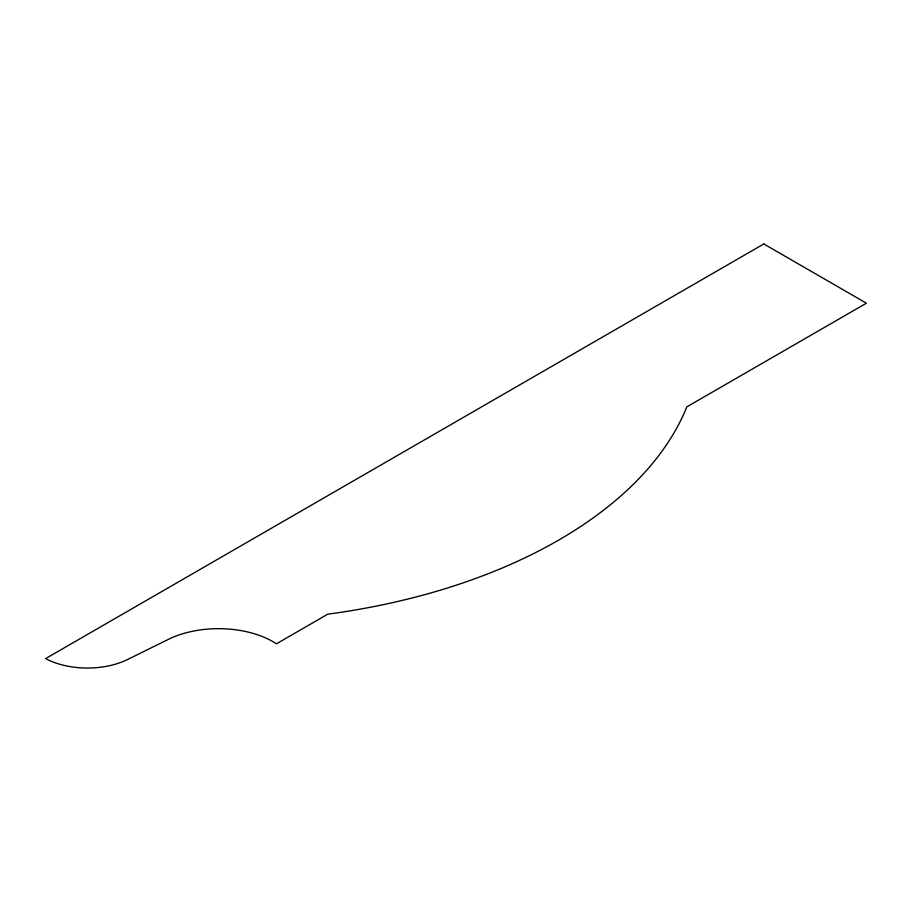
<?xml version="1.0" encoding="UTF-8"?>
<svg xmlns="http://www.w3.org/2000/svg" width="912" height="912" viewBox="0 0 912 912"><rect width="100%" height="100%" fill="white"/><g stroke="black" fill="none" stroke-linecap="round" stroke-linejoin="round"><path stroke-width="1.37" d="M763.8 243.96L45.6 658.612A61.799 35.682 0 0 0 127.634 659.479L170.647 638.252A77.212 44.585 0 0 1 276.45 643.804L327.75 614.186A480.635 277.499 0 0 0 686.85 406.855L866.4 303.194L763.8 243.96"/></g></svg>
